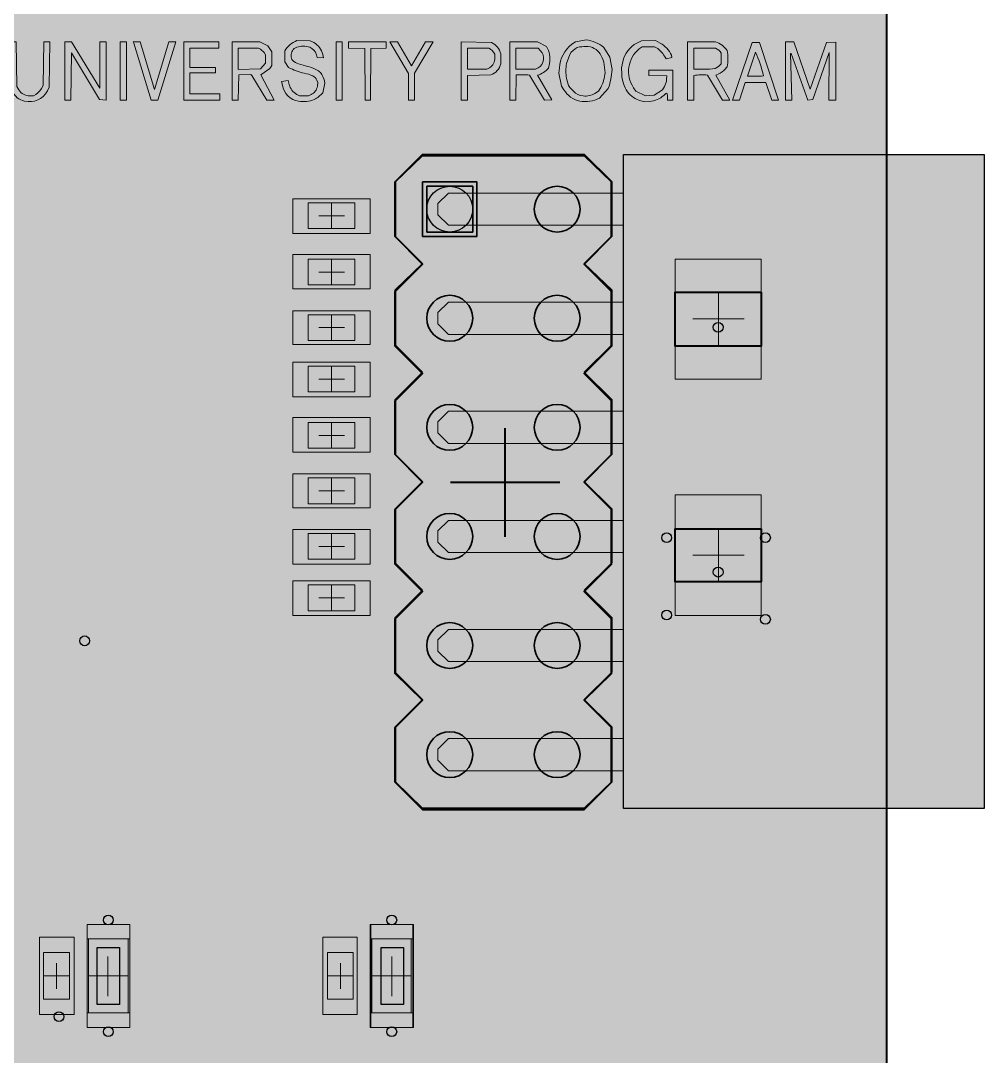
# Model space of a CAD drawing. Header units: metres. Extents: x 18 to 150, y 19 to 107.
# Drawn here: x 127.16 to 149.6, y 41.23 to 65.34 of the extents above; entities that cross this region are included whole.
import ezdxf

# ---------------------------------------------------------------- set-up
doc = ezdxf.new("R2010")
doc.units = ezdxf.units.M
for name, color, linetype, lineweight, true_color in [('ANNOTATION', 7, 'Continuous', 30, 0xffffff), ('GOLD_PAD', 7, 'Continuous', 35, 0xc99700), ('LED_BLB', 7, 'Continuous', 0, 0xf1eb9d), ('METAL', 7, 'Continuous', 0, 0xc1c6c8)]:
    doc.layers.add(name, color=color, linetype=linetype, lineweight=lineweight, true_color=true_color)
for name, color, linetype in [('CHIP', 250, 'Continuous'), ('Mechanical1', 6, 'Continuous'), ('PadHoleLayer', 156, 'Continuous'), ('PDF_Geometry', 6, 'Continuous'), ('ViaHoleLayer', 16, 'Continuous')]:
    doc.layers.add(name, color=color, linetype=linetype)
for name, color, linetype, true_color in [('LED_BLB_IN', 7, 'Continuous', 0xbabe74), ('PCB', 7, 'Continuous', 0x1d428a), ('PCB_OUTLINE', 7, 'Continuous', 0x002677)]:
    doc.layers.add(name, color=color, linetype=linetype, true_color=true_color)
doc.layers.add('LED_GREEN', color=80, linetype='Continuous', lineweight=0)

# ---------------------------------------------------------------- blocks, each defined once
blk = doc.blocks.new('*U20')
at = {"layer": 'LED_BLB_IN'}
h = blk.add_hatch(color=256, dxfattribs=at)
h.dxf.hatch_style = 1
h.paths.add_polyline_path([(-0.2588016763149099, 0.6615313378169034), (0.2588016763149028, 0.6615313378169034), (0.2588016763149028, -0.6615313378168963), (-0.2588016763149099, -0.6615313378168963)])
h = blk.add_hatch(color=256, dxfattribs=at)
h.dxf.hatch_style = 1
h.paths.add_polyline_path([(-0.2588016763149099, 0.6615313378169034), (0.2588016763149028, 0.6615313378169034), (0.2588016763149028, -0.6615313378168963), (-0.2588016763149099, -0.6615313378168963)])
at = {"layer": 'LED_GREEN', "transparency": 33554534}
h = blk.add_hatch(color=256, dxfattribs=at)
h.dxf.hatch_style = 1
h.paths.add_polyline_path([(-0.4963328445464015, 0.8615313378169063), (0.4963328445464015, 0.8615313378169063), (0.4963328445464015, -0.8615313378168992), (-0.4963328445464015, -0.8615313378168992)])
at = {"layer": 'METAL'}
h = blk.add_hatch(color=256, dxfattribs=at)
h.dxf.hatch_style = 1
h.paths.add_polyline_path([(-0.4963328445464015, 1.198637639297367), (0.4963328445464015, 1.198637639297367), (0.4963328445464015, -1.19863763929736), (-0.4963328445464015, -1.19863763929736)])
at = {"layer": 'LED_BLB_IN'}
blk.add_lwpolyline([(-0.2588016763149099, 0.6615313378169034), (0.2588016763149028, 0.6615313378169034), (0.2588016763149028, -0.6615313378168963), (-0.2588016763149099, -0.6615313378168963)], close=True, dxfattribs=at)
at = {"layer": 'LED_GREEN'}
blk.add_lwpolyline([(0.4963328445464015, -0.8616376392973564), (0.4963328445464015, 0.8606376392973658), (-0.4963328445464015, 0.8606376392973658), (-0.4963328445464015, -0.8616376392973564)], close=True, dxfattribs=at)
at = {"layer": 'METAL'}
blk.add_lwpolyline([(-0.4963328445464015, 1.198637639297367), (0.4963328445464015, 1.198637639297367), (0.4963328445464015, -1.19863763929736), (-0.4963328445464015, -1.19863763929736)], close=True, dxfattribs=at)
blk = doc.blocks.new('PMOD')
at = {"layer": 'CHIP'}
h = blk.add_hatch(color=256, dxfattribs=at)
h.dxf.hatch_style = 1
h.paths.add_polyline_path([(-4.046127595232967, 1.252304230787487), (-4.046127595232967, -13.97366371941341), (-12.44612759523297, -13.97366371941341), (-12.44612759523297, 1.252304230787487)])
at = {"layer": 'GOLD_PAD'}
h = blk.add_hatch(color=256, dxfattribs=at)
h.dxf.hatch_style = 1
h.paths.add_polyline_path([(0.6335003300000039, -12.06649967000001), (-0.6335003300000039, -12.06649967000001), (-0.6335003300000039, -13.33350032999999), (0.6335003300000039, -13.33350033000001)])
h.paths.add_polyline_path([(-0.5335003300000025, -12.16649967000001), (0.5335003300000025, -12.16649967000001), (0.5335003300000025, -13.23350033000001), (-0.5335003300000025, -13.23350033)], flags=16)
at = {"layer": 'METAL'}
h = blk.add_hatch(color=256, dxfattribs=at)
h.dxf.hatch_style = 1
h.paths.add_polyline_path([(0.2750000000000057, 0.1310660171779716), (0.2750000000000057, -0.1310660171779858), (0.03106601717798441, -0.375), (-4.046127595232967, -0.375), (-4.046127595232967, 0.375), (0.03106601717798441, 0.375)])
h = blk.add_hatch(color=256, dxfattribs=at)
h.dxf.hatch_style = 1
h.paths.add_polyline_path([(0.2750000000000057, -2.408933982822049), (0.2750000000000057, -2.671066017178006), (0.03106601717798441, -2.91500000000002), (-4.046127595232967, -2.91500000000002), (-4.046127595232967, -2.16500000000002), (0.03106601717798441, -2.16500000000002)])
h = blk.add_hatch(color=256, dxfattribs=at)
h.dxf.hatch_style = 1
h.paths.add_polyline_path([(0.2750000000000057, -4.948933982822027), (0.2750000000000057, -5.211066017177984), (0.03106601717798441, -5.454999999999998), (-4.046127595232967, -5.454999999999998), (-4.046127595232967, -4.704999999999998), (0.03106601717798441, -4.704999999999998)])
h = blk.add_hatch(color=256, dxfattribs=at)
h.dxf.hatch_style = 1
h.paths.add_polyline_path([(0.2750000000000057, -7.488933982822047), (0.2750000000000057, -7.751066017178005), (0.03106601717798441, -7.995000000000019), (-4.046127595232967, -7.995000000000019), (-4.046127595232967, -7.245000000000019), (0.03106601717798441, -7.245000000000019)])
h = blk.add_hatch(color=256, dxfattribs=at)
h.dxf.hatch_style = 1
h.paths.add_polyline_path([(0.2750000000000057, -10.02893398282202), (0.2750000000000057, -10.29106601717798), (0.03106601717798441, -10.535), (-4.046127595232967, -10.535), (-4.046127595232967, -9.784999999999997), (0.03106601717798441, -9.784999999999997)])
h = blk.add_hatch(color=256, dxfattribs=at)
h.dxf.hatch_style = 1
h.paths.add_polyline_path([(0.2750000000000057, -12.56893398282203), (0.2750000000000057, -12.83106601717799), (0.03106601717798441, -13.075), (-4.046127595232967, -13.075), (-4.046127595232967, -12.325), (0.03106601717798441, -12.325)])
at = {"layer": 'ANNOTATION'}
blk.add_lwpolyline([(-3.13334868944596, 1.242865254346043), (0.6310050104191944, 1.242865254346043), (1.267686445148634, 0.6248370349651964), (1.267686445148634, -0.6486382032608446), (0.6310050104191944, -1.285432006757432), (1.267686445148634, -1.922113441486871), (1.267686445148634, -3.195701048480046), (0.6310050104191944, -3.832382483209486), (1.267686445148634, -4.469176286706073), (1.267686445148634, -5.723998309583521), (0.6310050104191944, -6.360679744312961), (1.267686445148634, -6.997473547809548), (1.267686445148634, -8.270948786035575), (0.6310050104191944, -8.907742589532177), (1.267686445148634, -9.544536393028764), (1.267686445148634, -10.81801163125479), (0.6310050104191944, -11.43603985063564), (1.267686445148634, -12.07283365413224), (1.267686445148634, -13.34630889235825), (0.6310050104191944, -13.98310269585485), (-3.13334868944596, -13.98310269585485), (-3.770142492942554, -13.34630889235825), (-3.770142492942554, -12.07283365413224), (-3.13334868944596, -11.43603985063564), (-3.770142492942554, -10.81801163125479), (-3.770142492942554, -9.544536393028764), (-3.13334868944596, -8.907742589532177), (-3.770142492942554, -8.270948786035575), (-3.770142492942554, -6.997473547809548), (-3.13334868944596, -6.360679744312961), (-3.770142492942554, -5.723998309583521), (-3.770142492942554, -4.469176286706073), (-3.13334868944596, -3.832382483209486), (-3.770142492942554, -3.195701048480046), (-3.770142492942554, -1.922113441486871), (-3.13334868944596, -1.285432006757432), (-3.770142492942554, -0.6486382032608446), (-3.770142492942554, 0.6248370349651964)], close=True, dxfattribs=at)
at = {"layer": 'CHIP'}
blk.add_lwpolyline([(-4.046127595232967, 1.252304230787487), (-4.046127595232967, -13.97366371941341), (-12.44612759523297, -13.97366371941341), (-12.44612759523297, 1.252304230787487), (-4.046127595232967, 1.252304230787487)], dxfattribs=at)
at = {"layer": 'GOLD_PAD'}
for points in [[(0.6335003300000039, -12.06649967000001), (-0.6335003300000039, -12.06649967000001), (-0.6335003300000039, -13.33350032999999), (0.6335003300000039, -13.33350033000001)], [(-0.5335003300000025, -12.16649967000001), (0.5335003300000025, -12.16649967000001), (0.5335003300000025, -13.23350033000001), (-0.5335003300000025, -13.23350033)]]:
    blk.add_lwpolyline(points, close=True, dxfattribs=at)
for centre, radius in [((-2.50000008, 0), 0.5335003299999984), ((0, 0), 0.5335003299999992), ((-2.50000008, -2.54000000000002), 0.5335003300000051), ((0, -2.54000000000002), 0.5335003299999962), ((-2.50000008, -5.079999999999998), 0.5335003299999937), ((0, -5.079999999999998), 0.5335003299999991), ((-2.50000008, -7.620000000000019), 0.5335003300000052), ((0, -7.620000000000019), 0.5335003299999962), ((-2.50000008, -10.16), 0.5335003299999979), ((0, -10.16), 0.5335003300000007), ((-2.50000008, -12.7), 0.5335003300000003)]:
    blk.add_circle(centre, radius, dxfattribs=at)
at = {"layer": 'METAL'}
for points in [[(0.2750000000000057, 0.1310660171779716), (0.2750000000000057, -0.1310660171779858), (0.03106601717798441, -0.375), (-4.046127595232967, -0.375), (-4.046127595232967, 0.375), (0.03106601717798441, 0.375)], [(0.2750000000000057, -2.408933982822049), (0.2750000000000057, -2.671066017178006), (0.03106601717798441, -2.91500000000002), (-4.046127595232967, -2.91500000000002), (-4.046127595232967, -2.16500000000002), (0.03106601717798441, -2.16500000000002)], [(0.2750000000000057, -4.948933982822027), (0.2750000000000057, -5.211066017177984), (0.03106601717798441, -5.454999999999998), (-4.046127595232967, -5.454999999999998), (-4.046127595232967, -4.704999999999998), (0.03106601717798441, -4.704999999999998)], [(0.2750000000000057, -7.488933982822047), (0.2750000000000057, -7.751066017178005), (0.03106601717798441, -7.995000000000019), (-4.046127595232967, -7.995000000000019), (-4.046127595232967, -7.245000000000019), (0.03106601717798441, -7.245000000000019)], [(0.2750000000000057, -10.02893398282202), (0.2750000000000057, -10.29106601717798), (0.03106601717798441, -10.535), (-4.046127595232967, -10.535), (-4.046127595232967, -9.784999999999997), (0.03106601717798441, -9.784999999999997)], [(0.2750000000000057, -12.56893398282203), (0.2750000000000057, -12.83106601717799), (0.03106601717798441, -13.075), (-4.046127595232967, -13.075), (-4.046127595232967, -12.325), (0.03106601717798441, -12.325)]]:
    blk.add_lwpolyline(points, close=True, dxfattribs=at)
blk = doc.blocks.new('XILINK')
at = {"layer": 'ANNOTATION'}
h = blk.add_hatch(color=256, dxfattribs=at)
h.dxf.hatch_style = 1
edge = h.paths.add_edge_path()
edge.add_line((3.176421342316431, -1.27192745482111), (3.320446944674742, -1.27192745482111))
edge.add_line((3.320446944674742, -1.27192745482111), (3.333268039592738, -2.307934946473864))
edge.add_line((3.333268039592738, -2.307934946473864), (3.381486809755032, -2.385280586463111))
edge.add_arc((3.617858936797601, -2.253255543374492), 0.2707441494200385, 209.1854296350459, 274.0427360064843)
edge.add_line((3.636946540486122, -2.523326011642702), (3.727216367771774, -2.523352974450788))
edge.add_arc((3.530878082245479, -2.128828408397197), 0.4406794249601162, 296.4575988308329, 328.4941276584724)
edge.add_line((3.906595458437252, -2.359121284558725), (3.948719984580734, -2.287413316820185))
edge.add_line((3.948719984580734, -2.287413316820185), (3.962171302290386, -1.27192745482111))
edge.add_line((3.962171302290386, -1.27192745482111), (4.105665154168221, -1.27192745482111))
edge.add_line((4.105665154168221, -1.27192745482111), (4.092332003232002, -2.32845657612755))
edge.add_line((4.092332003232002, -2.32845657612755), (4.046794220731854, -2.413626525698362))
edge.add_arc((3.636094232851268, -2.200192091882803), 0.4628485039224847, 255.2013135027519, 332.53979769138897, ccw=False)
edge.add_arc((3.591650877281907, -2.254852078855861), 0.3997037249600685, 204.5233943604639, 259.363096973585, ccw=False)
edge.add_line((3.228003677023352, -2.420755006771763), (3.189656020941456, -2.34895851131899))
edge.add_line((3.189656020941456, -2.34895851131899), (3.176421342316431, -1.27192745482111))
h = blk.add_hatch(color=256, dxfattribs=at)
h.dxf.hatch_style = 1
h.paths.add_polyline_path([(4.451342355397955, -1.27192745482111), (4.609051734624458, -1.27192745482111), (5.271951513536024, -2.347481426651015), (5.271951513536024, -1.27192745482111), (5.413501931704261, -1.27192745482111), (5.415543837725082, -2.628383541574657), (5.261690698709188, -2.615660918967862), (4.605195494413849, -1.528369047643153), (4.594324151257567, -2.625921733794705), (4.451342355397955, -2.625921733794705)])
h = blk.add_hatch(color=256, dxfattribs=at)
h.dxf.hatch_style = 1
h.paths.add_polyline_path([(5.743791439872766, -1.27192745482111), (5.88740345852402, -1.27192745482111), (5.88740345852402, -2.625921733794705), (5.743791439872766, -2.625921733794705)])
h = blk.add_hatch(color=256, dxfattribs=at)
h.dxf.hatch_style = 1
h.paths.add_polyline_path([(6.059222769577431, -1.303517136765691), (6.047145241749561, -1.27192745482111), (6.209132193670385, -1.27192745482111), (6.542185244604539, -2.379740955799505), (6.875435240161082, -1.27192745482111), (7.036969219450398, -1.27192745482111), (6.621455455119005, -2.625921733794705), (6.465238980634368, -2.625921733794705)])
h = blk.add_hatch(color=256, dxfattribs=at)
h.dxf.hatch_style = 1
h.paths.add_polyline_path([(7.220876107843949, -1.27192745482111), (8.041485265982018, -1.27192745482111), (8.041485265982018, -1.415539473472393), (7.364488126495232, -1.415539473472393), (7.364488126495232, -1.866857770155434), (7.959418441829527, -1.866857770155434), (7.959418441829527, -1.98994815915303), (7.364488126495232, -1.98994815915303), (7.364488126495232, -2.482309715143423), (8.061987201173466, -2.482309715143423), (8.061987201173466, -2.625921733794705), (7.220876107843949, -2.625921733794705)])
h = blk.add_hatch(color=256, dxfattribs=at)
h.dxf.hatch_style = 1
h.paths.add_polyline_path([(8.49280356266506, -1.911209699119041), (9.009093890276588, -1.897640214635956), (9.128777137306727, -1.763658788019839), (9.128777137306727, -1.575714534867188), (9.094589375703336, -1.517928128047984), (9.011579625821511, -1.437781241631967), (8.962733126164537, -1.415539473472393), (8.49280356266506, -1.415539473472393)], flags=16)
h.paths.add_polyline_path([(8.349211238476002, -1.27192745482111), (8.99704087938592, -1.27192745482111), (9.179726711120608, -1.364255093800438), (9.27238915595801, -1.50369188645692), (9.27238915595801, -1.819768310940503), (9.22575037311158, -1.889458703794176), (9.016759085031495, -2.037517946643391), (9.33168918176149, -2.625921733794705), (9.153670937577587, -2.625921733794705), (8.810503709860157, -2.051348965574817), (8.783769547793142, -2.028962888849705), (8.503064377491896, -2.041232538824985), (8.491621894930674, -2.625921733794705), (8.349211238476002, -2.625921733794705)])
h = blk.add_hatch(color=256, dxfattribs=at)
h.dxf.hatch_style = 1
edge = h.paths.add_edge_path()
edge.add_line((10.33210878014727, -1.630937806987077), (10.47763116163578, -1.643325623735791))
edge.add_line((10.47763116163578, -1.643325623735791), (10.46256314068727, -1.560779475108447))
edge.add_arc((10.04488646519779, -1.666870821741736), 0.4309398787283509, 14.25193095317351, 61.45485483311924)
edge.add_line((10.25081154305373, -1.288315619177524), (10.16478462895948, -1.243508345809346))
edge.add_line((10.16478462895948, -1.243508345809346), (9.857058656465469, -1.241164704802841))
edge.add_arc((10.07931612983191, -1.798116609884241), 0.5996614119993351, 111.754986945107, 147.7054776300721)
edge.add_line((9.572414593716317, -1.477734585225107), (9.572414593716317, -1.73683493044949))
edge.add_line((9.572414593716317, -1.73683493044949), (9.663127286791976, -1.864317184526527))
edge.add_arc((10.35021941370558, -0.5725346347565248), 1.46314652265484, 241.9917308457729, 257.300816105004)
edge.add_arc((9.901781109741515, -2.747613816738093), 0.7583984308414354, 64.34168207834801, 80.37591937467317, ccw=False)
edge.add_arc((10.1399733679366, -2.240649475917044), 0.198345022363756, 24.506963572249617, 62.95131977387132, ccw=False)
edge.add_line((10.3204496585014, -2.158375200226224), (10.34449659689598, -2.216395085984132))
edge.add_line((10.34449659689598, -2.216395085984132), (10.33327088782515, -2.299645521552797))
edge.add_arc((10.08510926009502, -2.26870362120648), 0.2500831755130867, 293.75149520043834, 352.8927849027364, ccw=False)
edge.add_line((10.18583540470586, -2.497604993999538), (10.12470639830185, -2.52922192419819))
edge.add_line((10.12470639830185, -2.52922192419819), (9.917638822314544, -2.52922192419819))
edge.add_line((9.917638822314544, -2.52922192419819), (9.85319398301958, -2.49587845865976))
edge.add_arc((10.02194815573564, -2.188873417647063), 0.3503285115663442, 192.0809564943787, 241.20333600778508, ccw=False)
edge.add_line((9.67937842084065, -2.262194920293048), (9.65672658656409, -2.172240101642913))
edge.add_line((9.65672658656409, -2.172240101642913), (9.502420474916718, -2.195105372303111))
edge.add_line((9.502420474916718, -2.195105372303111), (9.521234942122234, -2.27897056171814))
edge.add_arc((9.968953767039372, -2.206344576449032), 0.4535710307344274, 189.2138860651731, 261.0058468145642)
edge.add_arc((9.995086705270266, -1.866634253176044), 0.7936593834698641, 262.9768251829422, 289.6268896416166)
edge.add_arc((9.8695644208345, -1.919069388873192), 0.7980787725195478, 299.4269967688362, 317.7965975207816)
edge.add_line((10.46075300749642, -2.455190440639477), (10.51075724712281, -2.232091572389109))
edge.add_arc((9.710572993191464, -2.397545007449683), 0.817110567434426, 11.6823702276964, 26.85477351851677)
edge.add_arc((10.20478224886613, -2.175720438575063), 0.2771562008690813, 32.10216919412137, 55.70145650440668)
edge.add_arc((10.03168908910848, -2.432825715501429), 0.5870960123828294, 55.88548360097642, 69.5056147581183)
edge.add_arc((9.62715056837463, -3.571437266682984), 1.795384312776271, 70.13468626959674, 76.17308638444248)
edge.add_line((10.05622875309471, -1.828079374005625), (9.892882883279341, -1.780517247696949))
edge.add_arc((9.987563804784902, -1.465593489100743), 0.3288486743557034, 226.0409255612342, 253.26674592897922, ccw=False)
edge.add_arc((9.89154673585894, -1.598643919146316), 0.1680392752848038, 177.129796762798, 218.0914898011602, ccw=False)
edge.add_arc((10.01786882382071, -1.609459594899605), 0.2947784708310052, 153.4510734906023, 176.2596293897525, ccw=False)
edge.add_arc((9.88176084000395, -1.531123199372924), 0.1383183205637893, 100.27554813546823, 157.2818305970266, ccw=False)
edge.add_arc((10.01205269065632, -1.893556315716609), 0.5220626490818641, 74.1625838032632, 107.2674812245861, ccw=False)
edge.add_arc((10.02538235908108, -1.664854645208625), 0.3024973386528247, 18.390058529744408, 64.72700697298802, ccw=False)
edge.add_line((10.31243139038104, -1.569421456422958), (10.33210878014727, -1.630937806987077))
h = blk.add_hatch(color=256, dxfattribs=at)
h.dxf.hatch_style = 1
h.paths.add_polyline_path([(10.76997575912064, -1.27192745482111), (10.91358777777189, -1.27192745482111), (10.91358777777189, -2.625921733794705), (10.76997575912064, -2.625921733794705)])
h = blk.add_hatch(color=256, dxfattribs=at)
h.dxf.hatch_style = 1
h.paths.add_polyline_path([(11.05719979642318, -1.27192745482111), (11.93933445459781, -1.27192745482111), (11.93933445459781, -1.413944222030992), (11.58032410243187, -1.425800288299229), (11.56943306481337, -2.625921733794705), (11.4476031213991, -2.625921733794705), (11.43671208378059, -1.425800288299229), (11.05719979642318, -1.413944222030992)])
h = blk.add_hatch(color=256, dxfattribs=at)
h.dxf.hatch_style = 1
h.paths.add_polyline_path([(12.01809260909404, -1.27192745482111), (12.20282666490165, -1.27192745482111), (12.52391489824178, -1.825307832841531), (12.85225155725298, -1.272478899763826), (13.02814279951498, -1.27192745482111), (12.59582965889318, -1.99701847109705), (12.59582965889318, -2.625921733794705), (12.4522176402419, -2.625921733794705), (12.4522176402419, -2.003734282720757)])
h = blk.add_hatch(color=256, dxfattribs=at)
h.dxf.hatch_style = 1
edge = h.paths.add_edge_path(flags=16)
edge.add_line((13.82673354886917, -1.907901029462792), (13.82673354886917, -1.415539473472393))
edge.add_line((13.82673354886917, -1.415539473472393), (14.32313246961867, -1.415539473472393))
edge.add_arc((14.2223567279977, -1.655955627764852), 0.2606830975418837, 22.790606136410304, 67.25792904029322, ccw=False)
edge.add_line((14.46268742904861, -1.554976266128875), (14.46268317575989, -1.640154965571099))
edge.add_arc((14.20088461333076, -1.654607589109677), 0.2621971884233515, -57.89919717424351, 3.1598135757308228, ccw=False)
edge.add_line((14.34021893903555, -1.876718622823674), (14.28008037516288, -1.907901029462792))
edge.add_line((14.28008037516288, -1.907901029462792), (13.82673354886917, -1.907901029462792))
edge = h.paths.add_edge_path()
edge.add_line((13.68312153021789, -1.269268702418771), (14.39088141972296, -1.282188269647961))
edge.add_arc((14.20325293104823, -1.652807883710512), 0.4154074482844981, 14.486820688406908, 63.148902562400224, ccw=False)
edge.add_line((14.60545258582358, -1.548890677296839), (14.60629944769987, -1.778291773463877))
edge.add_arc((14.24787176232036, -1.694005836485657), 0.3682044606177521, 289.4337429316391, 346.76705202163794, ccw=False)
edge.add_line((14.37037948453151, -2.041232538824985), (13.82673354886917, -2.055471635024233))
edge.add_line((13.82673354886917, -2.055471635024233), (13.82673354886917, -2.625921733794705))
edge.add_line((13.82673354886917, -2.625921733794705), (13.68312153021789, -2.625921733794705))
edge.add_line((13.68312153021789, -2.625921733794705), (13.68312153021789, -1.269268702418771))
h = blk.add_hatch(color=256, dxfattribs=at)
h.dxf.hatch_style = 1
edge = h.paths.add_edge_path()
edge.add_line((14.81145666084994, -1.27192745482111), (15.45991652455153, -1.27192745482111))
edge.add_line((15.45991652455153, -1.27192745482111), (15.66720073962351, -1.375264298192377))
edge.add_arc((15.20845883317777, -1.658059707606561), 0.5389038692709531, -12.323308146491684, 31.652114827294497, ccw=False)
edge.add_line((15.73494572786133, -1.773076793475013), (15.71165114089833, -1.885252397887228))
edge.add_arc((15.28591114699838, -1.503524758387623), 0.571813372669674, 287.86347199389206, 318.1199136254872, ccw=False)
edge.add_line((15.46131483137056, -2.047771100288543), (15.79225504345349, -2.620596412418706))
edge.add_line((15.79225504345349, -2.620596412418706), (15.61910686283436, -2.625921733794705))
edge.add_line((15.61910686283436, -2.625921733794705), (15.27422581876492, -2.046183498729846))
edge.add_arc((15.12428823483302, -3.124525153910077), 1.088715759219171, 82.08408474408537, 90.80776290714903)
edge.add_line((15.10893989534749, -2.03591758786655), (14.96530979986584, -2.041232538824985))
edge.add_line((14.96530979986584, -2.041232538824985), (14.95386731730461, -2.625921733794705))
edge.add_line((14.95386731730461, -2.625921733794705), (14.81145666084994, -2.625921733794705))
edge.add_line((14.81145666084994, -2.625921733794705), (14.81145666084994, -1.27192745482111))
edge = h.paths.add_edge_path(flags=16)
edge.add_line((14.955048985039, -1.415539473472393), (15.4719695354422, -1.415539473472393))
edge.add_line((15.4719695354422, -1.415539473472393), (15.52913243206665, -1.476790976852584))
edge.add_arc((15.34835319737722, -1.656347703610366), 0.2547974682347982, -59.62065672459852, 44.80561397236238, ccw=False)
edge.add_line((15.47721007906587, -1.876160473622349), (15.41042434094338, -1.907901029462792))
edge.add_line((15.41042434094338, -1.907901029462792), (14.955048985039, -1.907901029462792))
edge.add_line((14.955048985039, -1.907901029462792), (14.955048985039, -1.415539473472393))
h = blk.add_hatch(color=256, dxfattribs=at)
h.dxf.hatch_style = 1
edge = h.paths.add_edge_path()
edge.add_arc((16.46326741955604, -2.105294568265451), 0.8910675103349122, 52.53509043954091, 81.52741557149409, ccw=False)
edge.add_line((17.00528189310749, -1.398031096541374), (17.14718049354393, -1.624871912617266))
edge.add_line((17.14718049354393, -1.624871912617266), (17.19590459312472, -1.91355334012556))
edge.add_arc((15.24937206698878, -1.759150050391781), 1.952646729745495, 342.17501426787993, 355.46466754271984, ccw=False)
edge.add_line((17.10828393062069, -2.356875685139315), (16.90387510703569, -2.580407831558951))
edge.add_arc((16.56744056325655, -1.898817768410028), 0.7601007935999186, 260.5314802272352, 296.27106059310364, ccw=False)
edge.add_arc((16.5542620695728, -2.103499612431805), 0.5564237150994318, 210.5629926581641, 258.4023249765648, ccw=False)
edge.add_line((16.07514194662149, -2.38643292349321), (16.02109053160716, -2.304842915902249))
edge.add_line((16.02109053160716, -2.304842915902249), (15.95665025115913, -2.000208973979866))
edge.add_line((15.95665025115913, -2.000208973979866), (15.96904857011138, -1.874588707861747))
edge.add_arc((16.72774048621589, -1.92470461635806), 0.7603453345991833, 128.2488234038827, 176.2207787793983, ccw=False)
edge.add_line((16.25702755225943, -1.327582885340973), (16.34492657421315, -1.270332203379709))
edge.add_line((16.34492657421315, -1.270332203379709), (16.59455388310029, -1.223951744805419))
edge = h.paths.add_edge_path(flags=16)
edge.add_arc((16.61386720745808, -2.566771181213845), 1.190508686435123, 90.95039110748081, 100.99850580257709, ccw=False)
edge.add_arc((16.58726203451985, -1.813859089744963), 0.4374865832192486, 63.57620389111281, 89.10172505437771, ccw=False)
edge.add_arc((16.61109017388931, -1.748776637979385), 0.3686786226183201, 33.40512122934638, 62.391376414570686, ccw=False)
edge.add_arc((16.34807815495433, -1.899905555490878), 0.6717042335153256, 13.36196303752888, 31.814902335822126, ccw=False)
edge.add_arc((15.5414302046854, -2.054272027632877), 1.492630011196643, 2.519073069369881, 11.971097715370888, ccw=False)
edge.add_arc((16.12366004210774, -1.91140402290017), 0.9122356838642594, 332.46648862291687, 355.1413752292395, ccw=False)
edge.add_line((16.93257647085242, -2.333100779138874), (16.88240814319452, -2.419701019683686))
edge.add_line((16.88240814319452, -2.419701019683686), (16.79574938273036, -2.469077439443495))
edge.add_arc((16.57559545009008, -2.118731388096772), 0.4137754339629447, 262.8985136615064, 302.1448407531153, ccw=False)
edge.add_arc((16.55105230442823, -2.189978545400585), 0.3403958485892175, 222.1446315466654, 265.51627442204176, ccw=False)
edge.add_line((16.29866465351627, -2.418385654317795), (16.20871967336397, -2.335507193609331))
edge.add_arc((16.93440854111581, -1.96488199360856), 0.8148542026979805, 191.2103716005217, 207.0543964048974, ccw=False)
edge.add_arc((17.26240204978852, -1.948924594307908), 1.140707005694726, 171.2069757121483, 188.7930242878516, ccw=False)
edge.add_line((16.13510177351229, -1.774549825638346), (16.20871967336397, -1.562263217157536))
edge.add_arc((16.57928588584641, -1.78557130781663), 0.4326497673492861, 116.42612214772561, 148.9262782767433, ccw=False)
h = blk.add_hatch(color=256, dxfattribs=at)
h.dxf.hatch_style = 1
edge = h.paths.add_edge_path()
edge.add_line((18.45286425664374, -1.663217030597806), (18.5892090187286, -1.635428144377713))
edge.add_line((18.5892090187286, -1.635428144377713), (18.5758517178967, -1.58205210593313))
edge.add_arc((18.04090990121368, -1.818241622479619), 0.5847634008405365, 23.82259716003077, 61.85427978799917)
edge.add_line((18.31675194332546, -1.302626065338259), (18.20668347864851, -1.242031261141378))
edge.add_line((18.20668347864851, -1.242031261141378), (17.87845557096308, -1.243094762102317))
edge.add_line((17.87845557096308, -1.243094762102317), (17.77592389623247, -1.296614439000649))
edge.add_arc((18.06201745497246, -1.855282355826686), 0.6276618242678594, 117.116962934193, 169.0713920547369)
edge.add_line((17.44573879608127, -1.736286640615873), (17.41260276114723, -1.87711858498227))
edge.add_line((17.41260276114723, -1.87711858498227), (17.42314790691877, -2.022410302710711))
edge.add_arc((18.13854500200939, -2.014970605709276), 0.7154357782188243, 180.5958199670332, 215.7579402017423)
edge.add_arc((17.99830308962829, -2.10987751665948), 0.5461927442756579, 216.2757107710359, 256.0758221156535)
edge.add_line((17.86686855251109, -2.640020399618557), (17.96050270065332, -2.666433242621594))
edge.add_line((17.96050270065332, -2.666433242621594), (18.07171055295031, -2.655847300955429))
edge.add_arc((18.02992493800511, -2.102963628586047), 0.5544604519611858, 274.3220602094404, 311.8644726197176)
edge.add_arc((18.52612094951221, -2.616198047278379), 0.1611846196808324, 111.4331828210035, 141.5119023707445, ccw=False)
edge.add_arc((18.41006434565274, -2.511183104724444), 0.0727598751589669, -0.6503485396091833, 38.22759250392818, ccw=False)
edge.add_line((18.48281953371018, -2.512008964200767), (18.48364670112424, -2.625921733794705))
edge.add_line((18.48364670112424, -2.625921733794705), (18.60673709012185, -2.625921733794705))
edge.add_line((18.60673709012185, -2.625921733794705), (18.60673709012185, -1.928402964654225))
edge.add_line((18.60673709012185, -1.928402964654225), (18.05283033963265, -1.928402964654225))
edge.add_line((18.05283033963265, -1.928402964654225), (18.05283033963265, -2.050016268983853))
edge.add_line((18.05283033963265, -2.050016268983853), (18.47338588629741, -2.061754168478672))
edge.add_line((18.47338588629741, -2.061754168478672), (18.46686011693588, -2.143854022674347))
edge.add_arc((18.04086198099246, -2.099704288604946), 0.4282798277360974, 331.03829155950484, 354.0830852704573, ccw=False)
edge.add_line((18.41558263962413, -2.307088084597567), (18.3708171269535, -2.388308046873739))
edge.add_line((18.3708171269535, -2.388308046873739), (18.17570408954562, -2.508818461317951))
edge.add_line((18.17570408954562, -2.508818461317951), (17.97139373827183, -2.528493229095325))
edge.add_line((17.97139373827183, -2.528493229095325), (17.75032339963214, -2.420350936937595))
edge.add_line((17.75032339963214, -2.420350936937595), (17.69325825362522, -2.337914799296193))
edge.add_arc((18.27520469477169, -1.959299591544853), 0.6942702182173978, 130.5218621206403, 213.0480868833436, ccw=False)
edge.add_line((17.8241108502959, -1.431544459518946), (17.89734256025089, -1.386371974895525))
edge.add_line((17.89734256025089, -1.386371974895525), (18.1861815434571, -1.384757028991871))
edge.add_line((18.1861815434571, -1.384757028991871), (18.25788521293076, -1.426869487254351))
edge.add_arc((17.87776332224771, -1.930971681998536), 0.6313570103533825, 28.54792460942309, 52.981617089142674, ccw=False)
edge.add_line((18.43235848856132, -1.629250161347557), (18.45286425664374, -1.663217030597806))
h = blk.add_hatch(color=256, dxfattribs=at)
h.dxf.hatch_style = 1
edge = h.paths.add_edge_path(flags=16)
edge.add_line((19.09909864611224, -1.907901029462792), (19.09909864611224, -1.415539473472393))
edge.add_line((19.09909864611224, -1.415539473472393), (19.60758996667688, -1.415539473472393))
edge.add_arc((19.47033556189614, -1.690318229271484), 0.307151650280792, 30.46843576437368, 63.457468495257785, ccw=False)
edge.add_line((19.73507222075391, -1.534572803248636), (19.73507222075391, -1.784810640465196))
edge.add_arc((19.38468645366923, -1.465763236685575), 0.4738791318828375, 296.96189716494723, 317.6802466783243, ccw=False)
edge.add_arc((19.36484295095621, -0.5461679542999169), 1.36233657704983, 268.2590804271259, 279.92023637929464, ccw=False)
edge.add_line((19.32345502488771, -1.907875701484897), (19.09909864611224, -1.907901029462792))
edge = h.paths.add_edge_path()
edge.add_line((18.95548662746096, -1.27192745482111), (19.60172101692949, -1.272794011159661))
edge.add_arc((19.47761033877971, -1.724379707479628), 0.4683301202694387, 32.288006582064725, 74.63264166882209, ccw=False)
edge.add_arc((19.03128003769682, -1.661975921246186), 0.8629204447257001, -12.657607662027317, 12.567778917145006, ccw=False)
edge.add_arc((19.49033587904322, -1.587860347324945), 0.4646316629507896, 294.4580595042303, 325.49518290409134, ccw=False)
edge.add_line((19.68270595123785, -2.010798093973605), (19.6118840738837, -2.041806062044046))
edge.add_line((19.6118840738837, -2.041806062044046), (19.94160804626075, -2.625921733794705))
edge.add_line((19.94160804626075, -2.625921733794705), (19.76806515521751, -2.627466443525179))
edge.add_line((19.76806515521751, -2.627466443525179), (19.41728985659772, -2.046861073156535))
edge.add_arc((19.28180841863131, -2.884592962109309), 0.8486164845216183, 80.81343100911425, 102.4414809579273)
edge.add_line((19.09898047933881, -2.055904913193501), (19.09898047933881, -2.625921733794705))
edge.add_line((19.09898047933881, -2.625921733794705), (18.95538815514975, -2.625921733794705))
edge.add_line((18.95538815514975, -2.625921733794705), (18.95548662746096, -1.27192745482111))
h = blk.add_hatch(color=256, dxfattribs=at)
h.dxf.hatch_style = 1
edge = h.paths.add_edge_path(flags=16)
edge.add_line((20.34772755210388, -2.072014983305507), (20.53532753225328, -1.512192103800956))
edge.add_arc((18.30555151760224, -2.568198371575372), 2.467194826739857, 11.890759170056413, 25.341906584559183, ccw=False)
edge.add_arc((20.56318972390108, -1.093202213682559), 0.9792450066171153, 268.2766779843645, 279.2031572049676, ccw=False)
edge.add_line((20.53374078264723, -2.072004309534208), (20.34772755210388, -2.072014983305507))
h.paths.add_polyline_path([(19.99738276332336, -2.625921733794705), (20.45844422923049, -1.283610062714558), (20.62673899865253, -1.282188269647961), (21.07291704069102, -2.625921733794705), (20.91339189655012, -2.625921733794705), (20.77629874490016, -2.21562700195679), (20.29216947412594, -2.21562700195679), (20.16470691451114, -2.625921733794705)])
h = blk.add_hatch(color=256, dxfattribs=at)
h.dxf.hatch_style = 1
h.paths.add_polyline_path([(21.23265882391654, -1.27192745482111), (21.42786965408736, -1.270492074895856), (21.8081249077256, -2.370460257156026), (22.19014449461996, -1.282188269647961), (22.40254249689615, -1.28028962724926), (22.40201751939374, -2.625921733794705), (22.24217726385702, -2.625921733794705), (22.25203857612406, -1.518102388648629), (21.87266976331735, -2.615660918967862), (21.75164729285488, -2.628048735716582), (21.36824681722148, -1.539207768299022), (21.35009690225137, -1.538629862469989), (21.38001279039334, -2.625921733794705), (21.23265882391654, -2.625921733794705)])
at = {"layer": 'ANNOTATION', "lineweight": 0}
for points in [[(3.176421342316431, -1.27192745482111), (3.320446944674742, -1.27192745482111), (3.333268039592738, -2.307934946473864), (3.381486809755032, -2.385280586463111, 0.2907980280173583), (3.636946540486122, -2.523326011642702), (3.727216367771774, -2.523352974450788, 0.140703373593192), (3.906595458437252, -2.359121284558725), (3.948719984580734, -2.287413316820185), (3.962171302290386, -1.27192745482111), (4.105665154168221, -1.27192745482111), (4.092332003232002, -2.32845657612755), (4.046794220731854, -2.413626525698362, -0.350873517785016), (3.517871804736529, -2.647687561216223, -0.2439572607077237), (3.228003677023352, -2.420755006771763), (3.189656020941456, -2.34895851131899), (3.176421342316431, -1.27192745482111)], [(10.33210878014727, -1.630937806987077), (10.47763116163578, -1.643325623735791), (10.46256314068727, -1.560779475108447, 0.2089241990123412), (10.25081154305373, -1.288315619177524), (10.16478462895948, -1.243508345809346), (10.16478462895948, -1.243508345809346), (9.857058656465469, -1.241164704802841, 0.1581630036311899), (9.572414593716317, -1.477734585225107), (9.572414593716317, -1.73683493044949), (9.663127286791976, -1.864317184526527, 0.0668980159112712), (10.02857253509298, -1.999889192053246, -0.07007693237300093), (10.230170243595, -2.063999337173982, -0.1693364234084295), (10.3204496585014, -2.158375200226224), (10.34449659689598, -2.216395085984132), (10.33327088782515, -2.299645521552797, -0.2639373605461852), (10.18583540470586, -2.497604993999538), (10.12470639830185, -2.52922192419819), (9.917638822314544, -2.52922192419819), (9.85319398301958, -2.49587845865976, -0.2176805025593598), (9.67937842084065, -2.262194920293048), (9.65672658656409, -2.172240101642913), (9.502420474916718, -2.195105372303111), (9.521234942122234, -2.27897056171814, 0.3239164164711241), (9.898045341194816, -2.654338633402624, 0.1168098069178193), (10.2616718543412, -2.614181960860705, 0.08032459063957381), (10.46075300749642, -2.455190440639477), (10.51075724712281, -2.232091572389109, 0.06629898310577229), (10.4395617661266, -2.028431138369243, 0.1033368044842655), (10.36096116732828, -1.946758203461556, 0.05949909631079641), (10.23724055553903, -1.882889062418485, 0.02635358930659804), (10.05622875309471, -1.828079374005625), (9.892882883279341, -1.780517247696949, -0.1193570467555938), (9.75929534590803, -1.702310538143436, -0.1806568514789444), (9.723718260287981, -1.590229596489664, -0.09985097369327259), (9.754173854203387, -1.477704861155473, -0.2539968271764563), (9.8570872983817, -1.39502333108716, -0.1454604541391794), (10.15452805214575, -1.391311175436655, -0.2049838299413587), (10.31243139038104, -1.569421456422958), (10.33210878014727, -1.630937806987077)], [(13.82673354886917, -1.907901029462792), (13.82673354886917, -1.415539473472393), (14.32313246961867, -1.415539473472393, -0.1964972760103098), (14.46268742904861, -1.554976266128875), (14.46268317575989, -1.640154965571099, -0.2729079323962804), (14.34021893903555, -1.876718622823674), (14.28008037516288, -1.907901029462792), (13.82673354886917, -1.907901029462792)], [(18.45286425664374, -1.663217030597806), (18.5892090187286, -1.635428144377713), (18.5758517178967, -1.58205210593313, 0.1674847251672388), (18.31675194332546, -1.302626065338259), (18.20668347864851, -1.242031261141378), (17.87845557096308, -1.243094762102317), (17.77592389623247, -1.296614439000649, 0.230658762043085), (17.44573879608127, -1.736286640615873), (17.41260276114723, -1.87711858498227), (17.42314790691877, -2.022410302710711, 0.1546389407207838), (17.55797387081462, -2.433044181026823, 0.1754278228783882), (17.86686855251109, -2.640020399618557), (17.96050270065332, -2.666433242621594), (18.07171055295031, -2.655847300955429, 0.1652907774358933), (18.39995570997156, -2.515884469168007, -0.1320019455409705), (18.46722151961642, -2.466160256106939, -0.1712831692270637), (18.48281953371018, -2.512008964200767), (18.48364670112424, -2.625921733794705), (18.60673709012185, -2.625921733794705), (18.60673709012185, -1.928402964654225), (18.05283033963265, -1.928402964654225), (18.05283033963265, -2.050016268983853), (18.47338588629741, -2.061754168478672), (18.46686011693588, -2.143854022674347, -0.1008921402513167), (18.41558263962413, -2.307088084597567), (18.3708171269535, -2.388308046873739), (18.17570408954562, -2.508818461317951), (17.97139373827183, -2.528493229095325), (17.75032339963214, -2.420350936937595), (17.69325825362522, -2.337914799296193, -0.3765039910436612), (17.8241108502959, -1.431544459518946), (17.89734256025089, -1.386371974895525), (18.1861815434571, -1.384757028991871), (18.25788521293076, -1.426869487254351, -0.1070178630810937), (18.43235848856132, -1.629250161347557), (18.45286425664374, -1.663217030597806)], [(19.09909864611224, -1.907901029462792), (19.09909864611224, -1.415539473472393), (19.60758996667688, -1.415539473472393, -0.1449442400624993), (19.73507222075391, -1.534572803248636), (19.73507222075391, -1.784810640465196, -0.09064792272630053), (19.59954223905417, -1.888135611635278, -0.05092534622324955), (19.32345502488771, -1.907875701484897), (19.09909864611224, -1.907901029462792)]]:
    blk.add_lwpolyline(points, format="xyb", dxfattribs=at)
for points in [[(4.451342355397955, -1.27192745482111), (4.609051734624458, -1.27192745482111), (5.271951513536024, -2.347481426651015), (5.271951513536024, -1.27192745482111), (5.413501931704261, -1.27192745482111), (5.415543837725082, -2.628383541574657), (5.261690698709188, -2.615660918967862), (4.605195494413849, -1.528369047643153), (4.594324151257567, -2.625921733794705), (4.451342355397955, -2.625921733794705)], [(5.743791439872766, -1.27192745482111), (5.88740345852402, -1.27192745482111), (5.88740345852402, -2.625921733794705), (5.743791439872766, -2.625921733794705)], [(6.059222769577431, -1.303517136765691), (6.047145241749561, -1.27192745482111), (6.209132193670385, -1.27192745482111), (6.542185244604539, -2.379740955799505), (6.875435240161082, -1.27192745482111), (7.036969219450398, -1.27192745482111), (6.621455455119005, -2.625921733794705), (6.465238980634368, -2.625921733794705)], [(7.220876107843949, -1.27192745482111), (8.041485265982018, -1.27192745482111), (8.041485265982018, -1.415539473472393), (7.364488126495232, -1.415539473472393), (7.364488126495232, -1.866857770155434), (7.959418441829527, -1.866857770155434), (7.959418441829527, -1.98994815915303), (7.364488126495232, -1.98994815915303), (7.364488126495232, -2.482309715143423), (8.061987201173466, -2.482309715143423), (8.061987201173466, -2.625921733794705), (7.220876107843949, -2.625921733794705)], [(8.349211238476002, -1.27192745482111), (8.99704087938592, -1.27192745482111), (9.179726711120608, -1.364255093800438), (9.27238915595801, -1.50369188645692), (9.27238915595801, -1.819768310940503), (9.22575037311158, -1.889458703794176), (9.016759085031495, -2.037517946643391), (9.33168918176149, -2.625921733794705), (9.153670937577587, -2.625921733794705), (8.810503709860157, -2.051348965574817), (8.783769547793142, -2.028962888849705), (8.503064377491896, -2.041232538824985), (8.491621894930674, -2.625921733794705), (8.349211238476002, -2.625921733794705)], [(8.49280356266506, -1.911209699119041), (9.009093890276588, -1.897640214635956), (9.128777137306727, -1.763658788019839), (9.128777137306727, -1.575714534867188), (9.094589375703336, -1.517928128047984), (9.011579625821511, -1.437781241631967), (8.962733126164537, -1.415539473472393), (8.49280356266506, -1.415539473472393)], [(10.76997575912064, -1.27192745482111), (10.91358777777189, -1.27192745482111), (10.91358777777189, -2.625921733794705), (10.76997575912064, -2.625921733794705)], [(11.05719979642318, -1.27192745482111), (11.93933445459781, -1.27192745482111), (11.93933445459781, -1.413944222030992), (11.58032410243187, -1.425800288299229), (11.56943306481337, -2.625921733794705), (11.4476031213991, -2.625921733794705), (11.43671208378059, -1.425800288299229), (11.05719979642318, -1.413944222030992)], [(12.01809260909404, -1.27192745482111), (12.20282666490165, -1.27192745482111), (12.52391489824178, -1.825307832841531), (12.85225155725298, -1.272478899763826), (13.02814279951498, -1.27192745482111), (12.59582965889318, -1.99701847109705), (12.59582965889318, -2.625921733794705), (12.4522176402419, -2.625921733794705), (12.4522176402419, -2.003734282720757)], [(19.99738276332336, -2.625921733794705), (20.45844422923049, -1.283610062714558), (20.62673899865253, -1.282188269647961), (21.07291704069102, -2.625921733794705), (20.91339189655012, -2.625921733794705), (20.77629874490016, -2.21562700195679), (20.29216947412594, -2.21562700195679), (20.16470691451114, -2.625921733794705)], [(21.23265882391654, -1.27192745482111), (21.42786965408736, -1.270492074895856), (21.8081249077256, -2.370460257156026), (22.19014449461996, -1.282188269647961), (22.40254249689615, -1.28028962724926), (22.40201751939374, -2.625921733794705), (22.24217726385702, -2.625921733794705), (22.25203857612406, -1.518102388648629), (21.87266976331735, -2.615660918967862), (21.75164729285488, -2.628048735716582), (21.36824681722148, -1.539207768299022), (21.35009690225137, -1.538629862469989), (21.38001279039334, -2.625921733794705), (21.23265882391654, -2.625921733794705)]]:
    blk.add_lwpolyline(points, close=True, dxfattribs=at)
for points in [[(13.68312153021789, -1.269268702418771), (14.39088141972296, -1.282188269647961, -0.2155778227474095), (14.60545258582358, -1.548890677296839), (14.60629944769987, -1.778291773463877, -0.2555163588443439), (14.37037948453151, -2.041232538824985), (13.82673354886917, -2.055471635024233), (13.82673354886917, -2.625921733794705), (13.68312153021789, -2.625921733794705)], [(14.81145666084994, -1.27192745482111), (15.45991652455153, -1.27192745482111), (15.66720073962351, -1.375264298192377, -0.1942690221198268), (15.73494572786133, -1.773076793475013), (15.71165114089833, -1.885252397887228, -0.1327909973322331), (15.46131483137056, -2.047771100288543), (15.79225504345349, -2.620596412418706), (15.61910686283436, -2.625921733794705), (15.27422581876492, -2.046183498729846, 0.0380826209348453), (15.10893989534749, -2.03591758786655), (14.96530979986584, -2.041232538824985), (14.95386731730461, -2.625921733794705), (14.81145666084994, -2.625921733794705)], [(14.955048985039, -1.415539473472393), (15.4719695354422, -1.415539473472393), (15.52913243206665, -1.476790976852584, -0.4900370908172459), (15.47721007906587, -1.876160473622349), (15.41042434094338, -1.907901029462792), (14.955048985039, -1.907901029462792)], [(16.59455388310029, -1.223951744805419, -0.1271820382505051), (17.00528189310749, -1.398031096541374), (17.14718049354393, -1.624871912617266), (17.19590459312472, -1.91355334012556, -0.05805213284371256), (17.10828393062069, -2.356875685139315), (16.90387510703569, -2.580407831558951, -0.1572198497259248), (16.44239966342683, -2.648563051690289, -0.2118239522877685), (16.07514194662149, -2.38643292349321), (16.02109053160716, -2.304842915902249), (15.95665025115913, -2.000208973979866), (15.96904857011138, -1.874588707861747, -0.2124286686261491), (16.25702755225943, -1.327582885340973), (16.34492657421315, -1.270332203379709)], [(16.38673791754788, -1.398129568852568, -0.04387128500555845), (16.59412060493104, -1.376426271464524, -0.1118389201019285), (16.78194669131024, -1.42207803493595, -0.1271551247978979), (16.91886259280004, -1.545798646725217, -0.08069058052733795), (17.00159902866868, -1.744673326420852, -0.04126563696223676), (17.03261780669605, -1.98866801910745, -0.09926195056000918), (16.93257647085242, -2.333100779138874), (16.88240814319452, -2.419701019683686), (16.79574938273036, -2.469077439443495, -0.1729381710776133), (16.52444154378354, -2.529332639459703, -0.1915364998744575), (16.29866465351627, -2.418385654317795), (16.20871967336397, -2.335507193609331, -0.06924294638021196), (16.13510177351229, -2.12329936297747, -0.07688457178057465), (16.13510177351229, -1.774549825638346), (16.20871967336397, -1.562263217157536, -0.1427669688542195)], [(18.95548662746096, -1.27192745482111), (19.60172101692949, -1.272794011159661, -0.1868948887730094), (19.87352429029842, -1.474209276484217, -0.1105131491412848), (19.87322887336482, -1.851062811439263, -0.1362590122618346), (19.68270595123785, -2.010798093973605), (19.6118840738837, -2.041806062044046), (19.94160804626075, -2.625921733794705), (19.76806515521751, -2.627466443525179), (19.41728985659772, -2.046861073156535, 0.09465131722502844), (19.09898047933881, -2.055904913193501), (19.09898047933881, -2.625921733794705), (18.95538815514975, -2.625921733794705)], [(20.34772755210388, -2.072014983305507), (20.53532753225328, -1.512192103800956, -0.05875918770840591), (20.71980584418269, -2.059841843458045, -0.04771191436948663), (20.53374078264723, -2.072004309534208)]]:
    blk.add_lwpolyline(points, format="xyb", close=True, dxfattribs=at)

msp = doc.modelspace()

# ---------------------------------------------------------------- hatches: boundary and pattern name
at = {"layer": 'PCB'}
h = msp.add_hatch(color=256, dxfattribs=at)
h.dxf.hatch_style = 1
h.paths.add_polyline_path([(25.4, 96.52), (147.32, 96.52), (147.32, 25.4), (25.4, 25.4)])
edge = h.paths.add_edge_path(flags=16)
edge.add_arc((29.21, 92.71), 1.828799999999999, 0, 360)
edge = h.paths.add_edge_path(flags=16)
edge.add_arc((29.21, 29.21), 1.828799999999999, 0, 360)
edge = h.paths.add_edge_path(flags=16)
edge.add_arc((143.51, 29.21), 1.828799999999994, 0, 360)
edge = h.paths.add_edge_path(flags=16)
edge.add_arc((143.51, 92.71), 1.828800000000002, 0, 360)

# ---------------------------------------------------------------- linework, layer by layer
at = {"layer": 'Mechanical1'}
msp.add_line((147.32, 25.4), (147.32, 96.52), dxfattribs=at)
at = {"layer": 'PadHoleLayer'}
for centre in [(137.15000002, 60.95000001999999), (139.6500001, 60.95000001999999), (137.15000002, 58.41000002000001), (139.6500001, 58.41000002000001), (137.15000002, 55.87000002), (139.6500001, 55.87000002), (137.15000002, 53.33000002), (139.6500001, 53.33000002), (137.15000002, 50.79000001999999), (139.6500001, 50.79000001999999), (137.15000002, 48.25000002), (139.6500001, 48.25000002)]:
    msp.add_circle(centre, 0.53350033, dxfattribs=at)
at = {"layer": 'PCB_OUTLINE'}
msp.add_lwpolyline([(25.4, 96.52), (147.32, 96.52), (147.32, 25.4), (25.4, 25.4)], close=True, dxfattribs=at)
at = {"layer": 'PDF_Geometry', "lineweight": 40}
for points in [[(147.3200749125115, 96.49203578375038), (147.3200749125115, 25.40006242709292), (25.40000000000001, 25.40006242709292), (25.40000000000001, 96.49203578375038)], [(144.3984869663475, 59.01705193583901), (144.3984869663475, 57.76226736921728), (142.3945772853248, 57.76226736921728), (142.3945772853248, 59.01705193583901)], [(144.3984869663475, 53.51098234499145), (144.3984869663475, 52.27492590622976), (142.3945772853248, 52.27492590622976), (142.3945772853248, 53.51098234499145)], [(140.9150551843827, 47.61162206908337), (140.2782988371419, 46.9748657218425), (140.9150551843827, 47.61162206908337), (140.9150551843827, 48.88513476356511)]]:
    msp.add_lwpolyline(points, close=True, dxfattribs=at)
for points in [[(139.0047861426601, 62.20083367204337), (140.2782988371419, 62.20083367204337), (140.9150551843827, 61.58280545266253), (140.9150551843827, 60.30929275818077), (140.2782988371419, 59.67253641093991), (140.9150551843827, 59.03578006369903), (140.9150551843827, 57.76226736921728), (140.2782988371419, 57.12551102197641), (140.9150551843827, 56.48875467473554), (140.9150551843827, 55.23397010811382), (140.2782988371419, 54.59721376087295), (140.9150551843827, 53.96045741363207), (140.2782988371419, 54.59721376087295), (140.9150551843827, 55.23397010811382), (140.9150551843827, 56.48875467473554), (140.2782988371419, 57.12551102197641), (140.9150551843827, 57.76226736921728), (140.9150551843827, 59.03578006369903), (140.2782988371419, 59.67253641093991), (140.9150551843827, 60.30929275818077), (140.9150551843827, 61.58280545266253), (140.2782988371419, 62.20083367204337), (139.0047861426601, 62.20083367204337), (136.5139451372767, 62.20083367204337), (135.8771887900358, 61.58280545266253), (135.8771887900358, 60.30929275818077), (136.5139451372767, 59.67253641093991), (135.8771887900358, 59.03578006369903), (135.8771887900358, 57.76226736921728), (136.5139451372767, 57.12551102197641), (135.8771887900358, 56.48875467473554), (135.8771887900358, 55.23397010811382), (136.5139451372767, 54.59721376087295), (135.8771887900358, 53.96045741363207), (135.8771887900358, 52.68694471915033), (136.5139451372767, 52.05018837190946), (135.8771887900358, 51.41343202466858), (135.8771887900358, 50.13991933018684), (136.5139451372767, 49.52189111080599), (135.8771887900358, 48.88513476356511), (135.8771887900358, 47.61162206908337), (136.5139451372767, 46.9748657218425), (139.0047861426601, 46.9748657218425), (140.2782988371419, 46.9748657218425), (139.0047861426601, 46.9748657218425), (136.5139451372767, 46.9748657218425), (135.8771887900358, 47.61162206908337), (135.8771887900358, 48.88513476356511), (136.5139451372767, 49.52189111080599), (135.8771887900358, 50.13991933018684), (135.8771887900358, 51.41343202466858), (136.5139451372767, 52.05018837190946), (135.8771887900358, 52.68694471915033), (135.8771887900358, 53.96045741363207), (136.5139451372767, 54.59721376087295), (135.8771887900358, 55.23397010811382), (135.8771887900358, 56.48875467473554), (136.5139451372767, 57.12551102197641), (135.8771887900358, 57.76226736921728), (135.8771887900358, 59.03578006369903), (136.5139451372767, 59.67253641093991), (135.8771887900358, 60.30929275818077), (135.8771887900358, 61.58280545266253), (136.5139451372767, 62.20083367204337), (139.2482518048405, 62.20083367204337)], [(138.4429423068594, 53.3237010663912), (138.4429423068594, 55.85199832749467)], [(137.1694296123776, 54.59721376087295), (139.7164550013411, 54.59721376087295)], [(140.9150551843827, 48.88513476356511), (140.2782988371419, 49.52189111080599), (140.9150551843827, 50.13991933018684), (140.9150551843827, 51.41343202466858), (140.2782988371419, 52.05018837190946), (140.5966770107623, 52.36856654552989), (140.9150551843827, 52.68694471915033), (140.9150551843827, 53.96045741363207)], [(140.9150551843827, 52.68694471915033), (140.9150551843827, 53.96045741363207)], [(140.2782988371419, 52.05018837190946), (140.9150551843827, 52.68694471915033)], [(140.2782988371419, 52.05018837190946), (140.9150551843827, 51.41343202466858)], [(140.9150551843827, 50.13991933018684), (140.9150551843827, 51.41343202466858)], [(140.2782988371419, 49.52189111080599), (140.9150551843827, 50.13991933018684)], [(140.2782988371419, 49.52189111080599), (140.9150551843827, 48.88513476356511)]]:
    msp.add_lwpolyline(points, dxfattribs=at)
at = {"layer": 'PDF_Geometry', "lineweight": 20}
for points in [[(135.296616826375, 61.18951476760198), (135.296616826375, 60.38420526962088), (133.4987165518126, 60.38420526962088), (133.4987165518126, 61.18951476760198)], [(134.9407823970346, 61.09587412830186), (134.9407823970346, 60.49657403678103), (133.854550981153, 60.49657403678103), (133.854550981153, 61.09587412830186)], [(135.296616826375, 59.09196444727911), (133.4987165518126, 59.09196444727911), (133.4987165518126, 59.89727394526021), (135.296616826375, 59.89727394526021)], [(134.9407823970346, 59.18560508657924), (133.854550981153, 59.18560508657924), (133.854550981153, 59.78490517810006), (134.9407823970346, 59.78490517810006)], [(144.3984869663475, 59.78490517810006), (144.3984869663475, 56.99441412695623), (142.3945772853248, 56.99441412695623), (142.3945772853248, 59.78490517810006)], [(135.296616826375, 58.58630499505841), (135.296616826375, 57.79972362493734), (133.4987165518126, 57.79972362493734), (133.4987165518126, 58.58630499505841)], [(134.9407823970346, 58.49266435575829), (134.9407823970346, 57.89336426423746), (133.854550981153, 57.89336426423746), (133.854550981153, 58.49266435575829)], [(135.296616826375, 57.38770481201677), (135.296616826375, 56.58239531403567), (133.4987165518126, 56.58239531403567), (133.4987165518126, 57.38770481201677)], [(134.9407823970346, 57.29406417271665), (134.9407823970346, 56.69476408119582), (133.854550981153, 56.69476408119582), (133.854550981153, 57.29406417271665)], [(135.296616826375, 56.095463989675), (135.296616826375, 55.2901544916939), (133.4987165518126, 55.2901544916939), (133.4987165518126, 56.095463989675)], [(134.9407823970346, 55.98309522251485), (134.9407823970346, 55.38379513099402), (133.854550981153, 55.38379513099402), (133.854550981153, 55.98309522251485)], [(135.296616826375, 53.99791366935212), (133.4987165518126, 53.99791366935212), (133.4987165518126, 54.7844950394732), (135.296616826375, 54.7844950394732)], [(134.9407823970346, 54.09155430865226), (133.854550981153, 54.09155430865226), (133.854550981153, 54.69085440017307), (134.9407823970346, 54.69085440017307)], [(144.3984869663475, 54.29756371511254), (144.3984869663475, 51.48834453610868), (142.3945772853248, 51.48834453610868), (142.3945772853248, 54.29756371511254)], [(135.296616826375, 53.49225421713143), (135.296616826375, 52.68694471915033), (133.4987165518126, 52.68694471915033), (133.4987165518126, 53.49225421713143)], [(134.9407823970346, 52.79931348631048), (133.854550981153, 52.79931348631048), (133.854550981153, 53.39861357783131), (134.9407823970346, 53.39861357783131)], [(135.296616826375, 51.48834453610868), (133.4987165518126, 51.48834453610868), (133.4987165518126, 52.29365403408979), (135.296616826375, 52.29365403408979)], [(134.9407823970346, 51.60071330326884), (133.854550981153, 51.60071330326884), (133.854550981153, 52.20001339478966), (134.9407823970346, 52.20001339478966)], [(128.704315819646, 44.29674343785882), (128.704315819646, 41.89954307177554), (129.6969065962273, 41.89954307177554), (129.6969065962273, 44.29674343785882)], [(136.2892076029564, 44.29674343785882), (136.2892076029564, 41.89954307177554), (135.296616826375, 41.89954307177554), (135.296616826375, 44.29674343785882)], [(128.4046657738856, 43.99709339209841), (128.4046657738856, 42.19919311753594), (127.5993562759045, 42.19919311753594), (127.5993562759045, 43.99709339209841)], [(128.741772075366, 43.95963713637836), (128.741772075366, 42.236649373256), (129.6594503405073, 42.236649373256), (129.6594503405073, 43.95963713637836)], [(134.1916572826335, 43.99709339209841), (134.1916572826335, 42.19919311753594), (134.9969667806146, 42.19919311753594), (134.9969667806146, 43.99709339209841)], [(136.2517513472363, 43.95963713637836), (136.2517513472363, 42.236649373256), (135.3340730820951, 42.236649373256), (135.3340730820951, 43.95963713637836)], [(128.2922970067254, 43.64125896275793), (128.2922970067254, 42.55502754687643), (127.6929969152046, 42.55502754687643), (127.6929969152046, 43.64125896275793)], [(134.3040260497937, 43.64125896275793), (134.3040260497937, 42.55502754687643), (134.9033261413145, 42.55502754687643), (134.9033261413145, 43.64125896275793)]]:
    msp.add_lwpolyline(points, close=True, dxfattribs=at)
for points in [[(134.3976666890938, 60.49657403678103), (134.3976666890938, 61.09587412830186)], [(134.0980166433334, 60.79622408254144), (134.6973167348542, 60.79622408254144)], [(134.3976666890938, 59.18560508657924), (134.3976666890938, 59.78490517810006)], [(134.0980166433334, 59.48525513233965), (134.6973167348542, 59.48525513233965)], [(143.4058961897662, 57.76226736921728), (143.4058961897662, 59.01705193583901)], [(134.3976666890938, 57.89336426423746), (134.3976666890938, 58.49266435575829)], [(142.8065960982453, 58.39902371645816), (144.005196281287, 58.39902371645816)], [(134.0980166433334, 58.19301430999788), (134.6973167348542, 58.19301430999788)], [(134.3976666890938, 56.69476408119582), (134.3976666890938, 57.29406417271665)], [(134.0980166433334, 56.99441412695623), (134.6973167348542, 56.99441412695623)], [(134.3976666890938, 55.38379513099402), (134.3976666890938, 55.98309522251485)], [(134.0980166433334, 55.68344517675443), (134.6973167348542, 55.68344517675443)], [(134.3976666890938, 54.09155430865226), (134.3976666890938, 54.69085440017307)], [(134.0980166433334, 54.39120435441266), (134.6973167348542, 54.39120435441266)], [(134.3976666890938, 52.79931348631048), (134.3976666890938, 53.39861357783131)], [(143.4058961897662, 52.27492590622976), (143.4058961897662, 53.51098234499145)], [(134.0980166433334, 53.09896353207089), (134.6973167348542, 53.09896353207089)], [(142.8065960982453, 52.89295412561061), (144.005196281287, 52.89295412561061)], [(134.3976666890938, 51.60071330326884), (134.3976666890938, 52.20001339478966)], [(134.0980166433334, 51.90036334902925), (134.6973167348542, 51.90036334902925)], [(127.992646960965, 42.79849320905677), (127.992646960965, 43.39779330057759)], [(129.1912471440067, 42.62994005831654), (129.1912471440067, 43.5476183234578)], [(134.6036760955541, 42.79849320905677), (134.6036760955541, 43.39779330057759)], [(135.8022762785957, 42.62994005831654), (135.8022762785957, 43.5476183234578)], [(127.6929969152046, 43.09814325481717), (128.2922970067254, 43.09814325481717)], [(128.741772075366, 43.09814325481717), (129.6594503405073, 43.09814325481717)], [(134.3040260497937, 43.09814325481717), (134.9033261413145, 43.09814325481717)], [(135.3340730820951, 43.09814325481717), (136.2517513472363, 43.09814325481717)]]:
    msp.add_lwpolyline(points, dxfattribs=at)
at = {"layer": 'ViaHoleLayer'}
for centre in [(143.40000022, 58.20000044), (142.20000008, 53.30000008), (144.50000056, 53.30000008), (143.40000022, 52.49999913999999), (142.20000008, 51.50000113999999), (144.50000056, 51.3999988), (128.64999924, 50.8999998), (129.20000068, 44.4000001), (135.80000018, 44.4000001), (128.05000044, 42.14999952), (129.20000068, 41.80000022), (135.80000018, 41.80000022)]:
    msp.add_circle(centre, 0.1143, dxfattribs=at)

# ---------------------------------------------------------------- block references
at = {"layer": 'ANNOTATION'}
msp.add_blockref('XILINK', (123.7335302225, 66.11463223898642), dxfattribs=at)
at = {"layer": 'LED_BLB'}
for p in [(129.2005362954252, 43.09808082772427), (135.8115279737585, 43.09808082772427)]:
    msp.add_blockref('*U20', p, dxfattribs=at)
at = {"layer": 'METAL', "rotation": 180}
msp.add_blockref('PMOD', (137.15000002, 48.25000001999999), dxfattribs=at)

doc.saveas('drawing.dxf')
